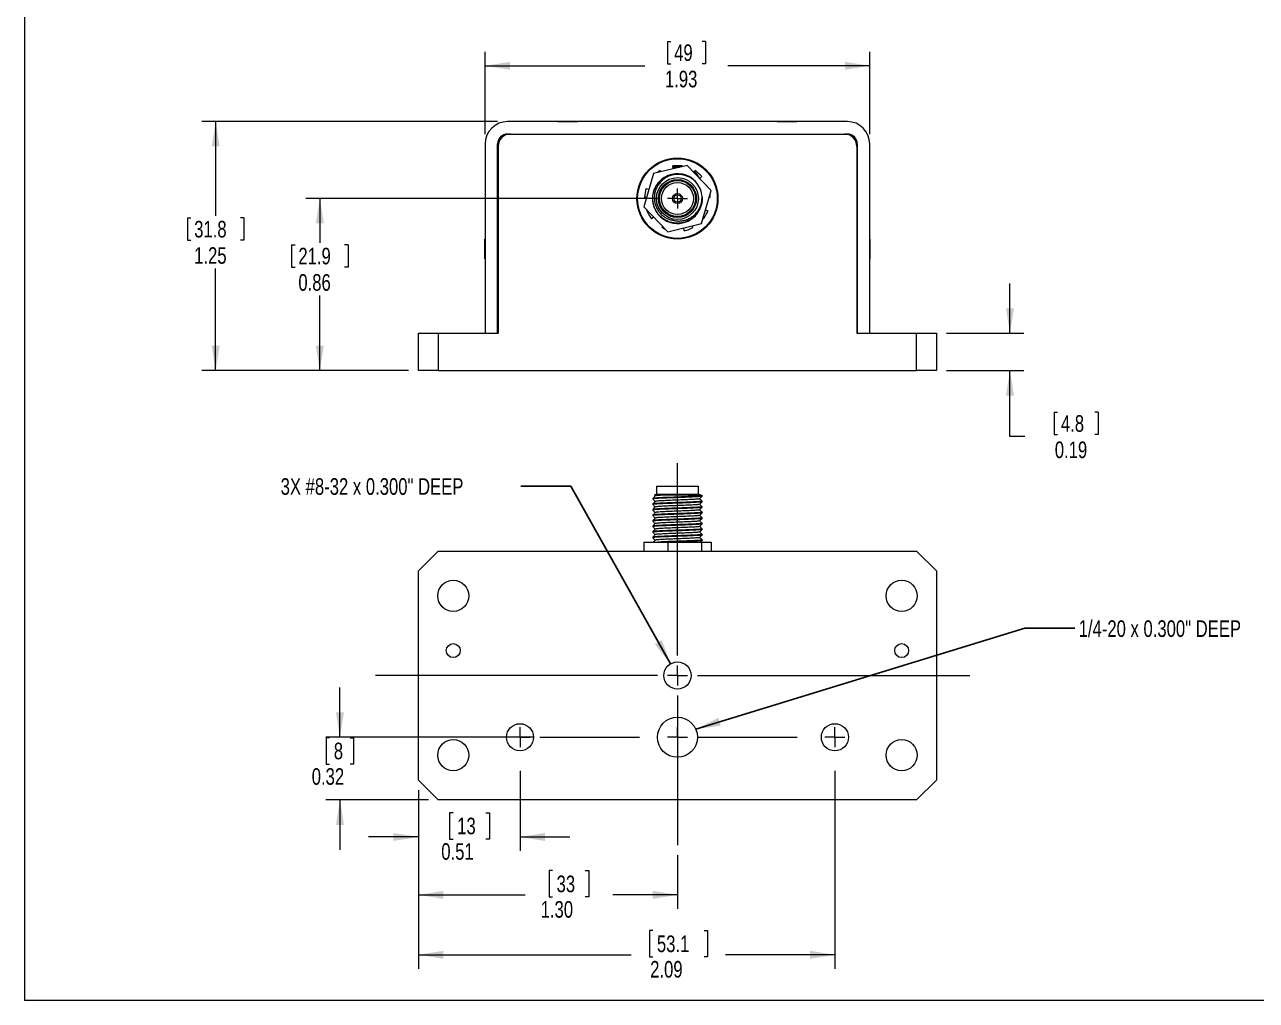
# Model space of a CAD drawing. Header units: inches. Extents: x 0.1 to 10.9, y 0 to 8.5.
# Drawn here: x 0.06 to 6.24, y 0.04 to 4.93 of the extents above; entities that cross this region are included whole.
import ezdxf

# ---------------------------------------------------------------- set-up
doc = ezdxf.new("R2010")
doc.units = ezdxf.units.IN
doc.header["$MEASUREMENT"] = 0
doc.linetypes.add('CENTERX2', pattern=[0.8, 0.5, -0.1, 0.1, -0.1])
doc.styles.add('SLDTEXTSTYLE0', font='TXT', dxfattribs={"width": 0.75})
doc.dimstyles.new('SLDDIMSTYLE0', dxfattribs={"dimtxt": 0.083333, "dimasz": 0.125, "dimexe": 0, "dimexo": 0.0625, "dimgap": 0.020833, "dimtad": 0, "dimtih": 1, "dimtoh": 1, "dimrnd": 1e-09, "dimzin": 12, "dimdsep": 46, "dimtxsty": 'SLDTEXTSTYLE0', "dimsah": 1, "dimcen": 0.09, "dimadec": 0, "dimazin": 3, "dimtfac": 1, "dimtmove": 0, "dimatfit": 0, "dimfxl": 1, "dimfrac": 2, "dimtolj": 1, "dimtzin": 12, "dimarcsym": 0})
doc.dimstyles.new('SLDDIMSTYLE1', dxfattribs={"dimtxt": 0.083333, "dimasz": 0.125, "dimexe": 0, "dimexo": 0.0625, "dimgap": 0.020833, "dimtad": 0, "dimtih": 1, "dimtoh": 1, "dimrnd": 1e-09, "dimzin": 12, "dimdsep": 46, "dimtxsty": 'SLDTEXTSTYLE0', "dimsah": 1, "dimcen": 0.09, "dimadec": 0, "dimazin": 3, "dimtfac": 1, "dimtofl": 0, "dimtmove": 0, "dimatfit": 3, "dimfxl": 1, "dimfrac": 2, "dimtolj": 1, "dimtzin": 12, "dimarcsym": 0})
doc.dimstyles.new('SLDDIMSTYLE2', dxfattribs={"dimtxt": 0, "dimasz": 0.125, "dimexe": 0, "dimexo": 0.0625, "dimgap": 0, "dimtad": 0, "dimtih": 1, "dimtoh": 1, "dimdec": 0, "dimrnd": 1e-09, "dimzin": 0, "dimdsep": 46, "dimtxsty": 'Standard', "dimsah": 1, "dimcen": 0.09, "dimadec": 0, "dimazin": 0, "dimtfac": 0.125, "dimtdec": 0, "dimtofl": 0, "dimtmove": 0, "dimatfit": 3, "dimfxl": 1, "dimfrac": 2, "dimtolj": 1, "dimtzin": 0, "dimarcsym": 0})
doc.dimstyles.new('SLDDIMSTYLE3', dxfattribs={"dimtxt": 0.083333, "dimasz": 0.125, "dimexe": 0, "dimexo": 0.0625, "dimgap": 0.020833, "dimtad": 0, "dimtih": 1, "dimtoh": 1, "dimrnd": 1e-09, "dimzin": 4, "dimdsep": 46, "dimtxsty": 'SLDTEXTSTYLE0', "dimsah": 1, "dimcen": 0.09, "dimadec": 0, "dimazin": 1, "dimtfac": 1, "dimtofl": 0, "dimtmove": 0, "dimatfit": 3, "dimfxl": 1, "dimfrac": 2, "dimtolj": 1, "dimtzin": 12, "dimarcsym": 0})

# ---------------------------------------------------------------- blocks, each defined once
blk = doc.blocks.new('*D5')
at = {"color": 7, "linetype": 'Continuous', "lineweight": 0}
for p, q in [((5.0067, 3.3854), (5.0067, 3.6354)), ((4.6881, 3.3854), (5.0767, 3.3854)), ((4.6881, 3.1974), (5.0767, 3.1974)), ((5.0067, 2.8663), (5.0067, 3.1974)), ((5.2287, 2.9887), (5.2287, 2.8762)), ((5.2287, 2.9887), (5.2455, 2.9887)), ((5.4499, 2.9887), (5.4331, 2.9887)), ((5.4499, 2.9887), (5.4499, 2.8762)), ((5.0817, 2.8663), (5.0067, 2.8663)), ((5.2287, 2.8762), (5.2455, 2.8762)), ((5.4499, 2.8762), (5.4331, 2.8762))]:
    blk.add_line(p, q, dxfattribs=at)
for points in [[(5.0067, 3.3854), (5.0267, 3.5104), (4.9867, 3.5104)], [(5.0067, 3.1974), (4.9867, 3.0724), (5.0267, 3.0724)]]:
    blk.add_solid(points, dxfattribs=at)
at = {"color": 7, "linetype": 'Continuous', "lineweight": 0, "char_height": 0.08333, "attachment_point": 1, "style": 'SLDTEXTSTYLE0'}
for s, insert in [('4.8', (5.2624, 2.9737)), ('0.19', (5.2316, 2.8414))]:
    blk.add_mtext(s, dxfattribs=dict(at, insert=insert))
blk = doc.blocks.new('*D6')
at = {"color": 7, "linetype": 'Continuous', "lineweight": 0}
for p, q in [((2.4356, 4.4479), (0.9507, 4.4479)), ((1.0207, 4.4479), (1.0207, 3.9743)), ((0.8793, 3.9643), (0.8793, 3.8518)), ((0.8793, 3.9643), (0.8962, 3.9643)), ((1.1622, 3.9643), (1.1453, 3.9643)), ((1.1622, 3.9643), (1.1622, 3.8518)), ((0.8793, 3.8518), (0.8962, 3.8518)), ((1.1622, 3.8518), (1.1453, 3.8518)), ((1.0207, 3.1974), (1.0207, 3.7096)), ((1.9881, 3.1974), (0.9507, 3.1974))]:
    blk.add_line(p, q, dxfattribs=at)
for points in [[(1.0207, 4.4479), (1.0007, 4.3229), (1.0407, 4.3229)], [(1.0207, 3.1974), (1.0407, 3.3224), (1.0007, 3.3224)]]:
    blk.add_solid(points, dxfattribs=at)
at = {"color": 7, "linetype": 'Continuous', "lineweight": 0, "char_height": 0.08333, "attachment_point": 1, "style": 'SLDTEXTSTYLE0'}
for s, insert in [('31.8', (0.913, 3.9493)), ('1.25', (0.913, 3.817))]:
    blk.add_mtext(s, dxfattribs=dict(at, insert=insert))
blk = doc.blocks.new('*D7')
at = {"color": 7, "linetype": 'Continuous', "lineweight": 0}
for p, q in [((3.2381, 4.0614), (1.4735, 4.0614)), ((1.5435, 4.0614), (1.5435, 3.8392)), ((1.4021, 3.8292), (1.4021, 3.7167)), ((1.4021, 3.8292), (1.419, 3.8292)), ((1.6849, 3.8292), (1.6681, 3.8292)), ((1.6849, 3.8292), (1.6849, 3.7167)), ((1.4021, 3.7167), (1.419, 3.7167)), ((1.6849, 3.7167), (1.6681, 3.7167)), ((1.5435, 3.1974), (1.5435, 3.5745)), ((1.9881, 3.1974), (1.4735, 3.1974))]:
    blk.add_line(p, q, dxfattribs=at)
for points in [[(1.5435, 4.0614), (1.5235, 3.9364), (1.5635, 3.9364)], [(1.5435, 3.1974), (1.5635, 3.3224), (1.5235, 3.3224)]]:
    blk.add_solid(points, dxfattribs=at)
at = {"color": 7, "linetype": 'Continuous', "lineweight": 0, "char_height": 0.08333, "attachment_point": 1, "style": 'SLDTEXTSTYLE0'}
for s, insert in [('21.9', (1.4358, 3.8142)), ('0.86', (1.4358, 3.6819))]:
    blk.add_mtext(s, dxfattribs=dict(at, insert=insert))
blk = doc.blocks.new('*D8')
at = {"color": 7, "linetype": 'Continuous', "lineweight": 0}
for p, q in [((3.2878, 4.8505), (3.2878, 4.738)), ((3.2878, 4.8505), (3.3046, 4.8505)), ((3.4783, 4.8505), (3.4614, 4.8505)), ((3.4783, 4.8505), (3.4783, 4.738)), ((2.3731, 4.3854), (2.3731, 4.798)), ((4.3031, 4.3854), (4.3031, 4.798)), ((2.3731, 4.728), (3.1746, 4.728)), ((3.2878, 4.738), (3.3046, 4.738)), ((3.4783, 4.738), (3.4614, 4.738)), ((4.3031, 4.728), (3.5914, 4.728))]:
    blk.add_line(p, q, dxfattribs=at)
for points in [[(2.3731, 4.728), (2.4981, 4.708), (2.4981, 4.748)], [(4.3031, 4.728), (4.1781, 4.748), (4.1781, 4.708)]]:
    blk.add_solid(points, dxfattribs=at)
at = {"color": 7, "linetype": 'Continuous', "lineweight": 0, "char_height": 0.08333, "attachment_point": 1, "style": 'SLDTEXTSTYLE0'}
for s, insert in [('49', (3.3215, 4.8355)), ('1.93', (3.2753, 4.7031))]:
    blk.add_mtext(s, dxfattribs=dict(at, insert=insert))
blk = doc.blocks.new('SW_CENTERMARKSYMBOL_0')
at = {"color": 0, "linetype": 'Continuous', "lineweight": 0}
for q in [(-0.05, 0), (0, 0.05), (0, -0.05), (0.05, 0)]:
    blk.add_line((0, 0), q, dxfattribs=at)
blk = doc.blocks.new('*D27')
at = {"color": 7, "linetype": 'Continuous', "lineweight": 0}
for p, q in [((1.6444, 1.3567), (1.6444, 1.6067)), ((2.6161, 1.3567), (1.5744, 1.3567)), ((1.5924, 1.3543), (1.5755, 1.3543)), ((1.5755, 1.3543), (1.5755, 1.2219)), ((1.6963, 1.3543), (1.7132, 1.3543)), ((1.7132, 1.3543), (1.7132, 1.2219)), ((1.5755, 1.2219), (1.5924, 1.2219)), ((1.7132, 1.2219), (1.6963, 1.2219)), ((2.0881, 1.0417), (1.5744, 1.0417)), ((1.6444, 1.0417), (1.6444, 0.7917))]:
    blk.add_line(p, q, dxfattribs=at)
for points in [[(1.6444, 1.3567), (1.6644, 1.4817), (1.6244, 1.4817)], [(1.6444, 1.0417), (1.6244, 0.9167), (1.6644, 0.9167)]]:
    blk.add_solid(points, dxfattribs=at)
at = {"color": 7, "linetype": 'Continuous', "lineweight": 0, "attachment_point": 1, "style": 'SLDTEXTSTYLE0'}
for s, insert, char_height in [('8', (1.6136, 1.3294, 0.6297), 0.0833), ('0.32', (1.5028, 1.2013, 0.6297), 0.08333)]:
    blk.add_mtext(s, dxfattribs=dict(at, insert=insert, char_height=char_height))
blk = doc.blocks.new('*D28')
at = {"color": 7, "linetype": 'Continuous', "lineweight": 0}
for p, q in [((2.5481, 1.1887), (2.5481, 0.786)), ((2.0381, 1.0917), (2.0381, 0.786)), ((2.2118, 0.9778), (2.1949, 0.9778)), ((2.1949, 0.9778), (2.1949, 0.8454)), ((2.3772, 0.9778), (2.3941, 0.9778)), ((2.3941, 0.9778), (2.3941, 0.8454)), ((2.0381, 0.856), (1.7881, 0.856)), ((2.1949, 0.8454), (2.2118, 0.8454)), ((2.3941, 0.8454), (2.3772, 0.8454)), ((2.5481, 0.856), (2.7981, 0.856))]:
    blk.add_line(p, q, dxfattribs=at)
for points in [[(2.0381, 0.856), (1.9131, 0.876), (1.9131, 0.836)], [(2.5481, 0.856), (2.6731, 0.836), (2.6731, 0.876)]]:
    blk.add_solid(points, dxfattribs=at)
at = {"color": 7, "linetype": 'Continuous', "lineweight": 0, "char_height": 0.08333, "attachment_point": 1, "style": 'SLDTEXTSTYLE0'}
for s, insert in [('13', (2.2329, 0.9528, 0.6297)), ('0.51', (2.153, 0.8248, 0.6297))]:
    blk.add_mtext(s, dxfattribs=dict(at, insert=insert))
blk = doc.blocks.new('*D29')
at = {"color": 7, "linetype": 'Continuous', "lineweight": 0}
for p, q in [((2.0381, 1.0917), (2.0381, 0.4953)), ((3.3381, 0.7646), (3.3381, 0.4953)), ((2.7104, 0.6871), (2.6935, 0.6871)), ((2.6935, 0.6871), (2.6935, 0.5547)), ((2.8758, 0.6871), (2.8927, 0.6871)), ((2.8927, 0.6871), (2.8927, 0.5547)), ((2.0381, 0.5653), (2.5733, 0.5653)), ((3.3381, 0.5653), (3.013, 0.5653)), ((2.6935, 0.5547), (2.7104, 0.5547)), ((2.8927, 0.5547), (2.8758, 0.5547))]:
    blk.add_line(p, q, dxfattribs=at)
for points in [[(2.0381, 0.5653), (2.1631, 0.5453), (2.1631, 0.5853)], [(3.3381, 0.5653), (3.2131, 0.5853), (3.2131, 0.5453)]]:
    blk.add_solid(points, dxfattribs=at)
at = {"color": 7, "linetype": 'Continuous', "lineweight": 0, "char_height": 0.08333, "attachment_point": 1, "style": 'SLDTEXTSTYLE0'}
for s, insert in [('33', (2.7316, 0.6621, 0.6297)), ('1.30', (2.6516, 0.5341, 0.6297))]:
    blk.add_mtext(s, dxfattribs=dict(at, insert=insert))
blk = doc.blocks.new('*D30')
at = {"color": 7, "linetype": 'Continuous', "lineweight": 0}
for p, q in [((4.1281, 1.1887), (4.1281, 0.1945)), ((2.0381, 1.0917), (2.0381, 0.1945)), ((3.2139, 0.3863), (3.197, 0.3863)), ((3.197, 0.3863), (3.197, 0.2538)), ((3.4716, 0.3863), (3.4885, 0.3863)), ((3.4885, 0.3863), (3.4885, 0.2538)), ((2.0381, 0.2645), (3.106, 0.2645)), ((3.197, 0.2538), (3.2139, 0.2538)), ((3.4885, 0.2538), (3.4716, 0.2538)), ((4.1281, 0.2645), (3.5795, 0.2645))]:
    blk.add_line(p, q, dxfattribs=at)
for points in [[(2.0381, 0.2645), (2.1631, 0.2445), (2.1631, 0.2845)], [(4.1281, 0.2645), (4.0031, 0.2845), (4.0031, 0.2445)]]:
    blk.add_solid(points, dxfattribs=at)
at = {"color": 7, "linetype": 'Continuous', "lineweight": 0, "char_height": 0.08333, "attachment_point": 1, "style": 'SLDTEXTSTYLE0'}
for s, insert in [('53.1', (3.235, 0.3613, 0.6297)), ('2.09', (3.2012, 0.2333, 0.6297))]:
    blk.add_mtext(s, dxfattribs=dict(at, insert=insert))
blk = doc.blocks.new('SW_CENTERMARKSYMBOL_8')
at = {"color": 0, "linetype": 'Continuous', "lineweight": 0}
for p, q in [((0, 0.1), (0, 1.0653)), ((-0.1, 0), (-1.5149, 0)), ((0, 0), (-0.05, 0)), ((0, 0), (0, 0.05)), ((0, 0), (0, -0.05)), ((0, 0), (0.05, 0)), ((0.1, 0), (1.4671, 0)), ((0, -0.1), (0, -0.8522))]:
    blk.add_line(p, q, dxfattribs=at)
blk = doc.blocks.new('SW_CENTERMARKSYMBOL_9')
at = {"color": 0, "linetype": 'Continuous', "lineweight": 0}
for p, q in [((0, 0), (-0.05, 0)), ((0, 0), (0, 0.05)), ((0, 0), (0, -0.05)), ((0, 0), (0.05, 0)), ((0.79, 0), (0.74, 0)), ((0.79, 0), (0.79, 0.05)), ((0.79, 0), (0.79, -0.05)), ((0.79, 0), (0.84, 0)), ((1.58, 0), (1.53, 0)), ((1.58, 0), (1.58, 0.05)), ((1.58, 0), (1.58, -0.05)), ((1.58, 0), (1.63, 0))]:
    blk.add_line(p, q, dxfattribs=at)
at = {"color": 0, "linetype": 'CENTERX2', "lineweight": 0}
for p, q in [((0.1, 0), (0.69, 0)), ((0.89, 0), (1.48, 0))]:
    blk.add_line(p, q, dxfattribs=at)

msp = doc.modelspace()

# ---------------------------------------------------------------- linework, layer by layer
at = {"color": 7, "linetype": 'Continuous', "lineweight": 0}
for p, q in [((0.0622, 8.4506), (0.0622, 0.0356)), ((4.1906, 4.4479), (2.4856, 4.4479)), ((2.7386, 4.4489), (2.7386, 4.4479)), ((2.7386, 4.4489), (2.8376, 4.4489)), ((2.8376, 4.4479), (2.8376, 4.4489)), ((3.8386, 4.4489), (3.8386, 4.4479)), ((3.8386, 4.4489), (3.9376, 4.4489)), ((3.9376, 4.4479), (3.9376, 4.4489)), ((2.3731, 4.3354), (2.3731, 3.3854)), ((2.4356, 3.3854), (2.4356, 4.3354)), ((2.4856, 4.3854), (4.1906, 4.3854)), ((2.5006, 4.3854), (4.1756, 4.3854)), ((4.2406, 4.3354), (4.2406, 3.3854)), ((4.3031, 3.3854), (4.3031, 4.3354)), ((2.4381, 4.3229), (2.4381, 3.3854)), ((4.2381, 4.3229), (4.2381, 3.3854)), ((3.3867, 4.228), (3.218, 4.1868)), ((3.317, 4.211), (3.3151, 4.2248)), ((3.3154, 4.2224), (3.3607, 4.2224)), ((3.3381, 4.2189), (3.3479, 4.2186)), ((3.3611, 4.2248), (3.3606, 4.2217)), ((3.5067, 4.1026), (3.3867, 4.228)), ((3.218, 4.1868), (3.1694, 4.0202)), ((3.2507, 4.2013), (3.2542, 4.1957)), ((3.4203, 4.193), (3.4255, 4.2013)), ((3.4607, 4.1718), (3.4499, 4.162)), ((3.1811, 4.1124), (3.195, 4.1079)), ((3.4581, 3.9359), (3.5067, 4.1026)), ((3.1694, 4.0202), (3.2894, 3.8947)), ((3.183, 4.0668), (3.1732, 4.0671)), ((3.4606, 4.0428), (3.4608, 4.0435)), ((3.4621, 4.0614), (3.4608, 4.0435)), ((3.503, 4.0671), (3.4963, 4.0669)), ((3.1851, 3.9996), (3.188, 4.0008)), ((3.219, 3.9683), (3.2081, 3.9598)), ((3.4681, 3.9598), (3.4656, 3.9617)), ((3.4782, 4.0048), (3.4911, 3.9996)), ((3.2606, 3.9157), (3.2637, 3.9216)), ((3.2894, 3.8947), (3.4581, 3.9359)), ((3.3723, 3.9), (3.3693, 3.9142)), ((3.4109, 3.9244), (3.4156, 3.9157)), ((2.3731, 3.8579), (2.372, 3.8579)), ((2.372, 3.8084), (2.372, 3.8579)), ((2.4381, 3.8384), (2.4356, 3.8384)), ((4.2406, 3.8384), (4.2381, 3.8384)), ((4.3041, 3.8579), (4.3031, 3.8579)), ((4.3041, 3.8579), (4.3041, 3.7589)), ((2.372, 3.7589), (2.372, 3.8084)), ((2.4356, 3.7784), (2.4381, 3.7784)), ((4.2381, 3.7784), (4.2406, 3.7784)), ((2.372, 3.7589), (2.3731, 3.7589)), ((4.3031, 3.7589), (4.3041, 3.7589)), ((2.0381, 3.1974), (2.0381, 3.3854)), ((2.0381, 3.3854), (2.1381, 3.3854)), ((2.1381, 3.3854), (2.1381, 3.1974)), ((2.1381, 3.3854), (2.4381, 3.3854)), ((2.3731, 3.3854), (2.4356, 3.3854)), ((4.2381, 3.3854), (4.5381, 3.3854)), ((4.2406, 3.3854), (4.3031, 3.3854)), ((4.5381, 3.1974), (4.5381, 3.3854)), ((4.5381, 3.3854), (4.6381, 3.3854)), ((4.6381, 3.3854), (4.6381, 3.1974)), ((2.1381, 3.1974), (2.0381, 3.1974)), ((2.1381, 3.1974), (4.5381, 3.1974)), ((4.6381, 3.1974), (4.5381, 3.1974)), ((3.2331, 2.6167), (3.2331, 2.5767)), ((3.2331, 2.6167), (3.4431, 2.6167)), ((3.4431, 2.5767), (3.4431, 2.6167)), ((3.2141, 2.5556), (3.2141, 2.5528)), ((3.2221, 2.5725), (3.2265, 2.5681)), ((3.2331, 2.5767), (3.2223, 2.5728)), ((3.2331, 2.5767), (3.4431, 2.5767)), ((3.4612, 2.5701), (3.4431, 2.5767)), ((3.4621, 2.5667), (3.4621, 2.5698)), ((3.4621, 2.539), (3.4621, 2.5417)), ((3.2141, 2.5278), (3.2141, 2.5251)), ((3.2141, 2.5001), (3.2141, 2.4973)), ((3.4621, 2.5112), (3.4621, 2.514)), ((3.4621, 2.4834), (3.4621, 2.4862)), ((3.2141, 2.4723), (3.2141, 2.4695)), ((3.2141, 2.4445), (3.2141, 2.4417)), ((3.2141, 2.4167), (3.2141, 2.414)), ((3.4621, 2.4556), (3.4621, 2.4584)), ((3.4621, 2.4278), (3.4621, 2.4306)), ((3.2141, 2.389), (3.2141, 2.3862)), ((3.2141, 2.3612), (3.2141, 2.3584)), ((3.4621, 2.4001), (3.4621, 2.4028)), ((3.4621, 2.3723), (3.4621, 2.3751)), ((2.1381, 2.2917), (2.0381, 2.1917)), ((2.1381, 2.2917), (4.5381, 2.2917)), ((3.1694, 2.3364), (3.1694, 2.2917)), ((3.1694, 2.3364), (3.2894, 2.3364)), ((3.2894, 2.3364), (3.2894, 2.2917)), ((3.2894, 2.3364), (3.4581, 2.3364)), ((3.4581, 2.3364), (3.4581, 2.2917)), ((3.4581, 2.3364), (3.5067, 2.3364)), ((3.4621, 2.3445), (3.4621, 2.3473)), ((3.5067, 2.3364), (3.5067, 2.2917)), ((4.6381, 2.1917), (4.5381, 2.2917)), ((2.0381, 1.1417), (2.0381, 2.1917)), ((4.6381, 2.1917), (4.6381, 1.1417)), ((2.0381, 1.1417), (2.1381, 1.0417)), ((4.5381, 1.0417), (4.6381, 1.1417)), ((4.5381, 1.0417), (2.1381, 1.0417)), ((10.9445, 0.0356), (0.0622, 0.0356))]:
    msp.add_line(p, q, dxfattribs=at)
at = {"color": 7, "linetype": 'Continuous', "lineweight": 0, "flags": 128}
for points in [[(3.3161, 4.2173), (3.3245, 4.2183), (3.3381, 4.2189)], [(3.4215, 4.195), (3.4273, 4.1911), (3.4356, 4.1851)], [(3.4618, 2.5698), (3.4621, 2.5695), (3.4605, 2.5688), (3.4558, 2.5681), (3.4484, 2.5674), (3.4386, 2.5668), (3.4261, 2.5661), (3.4112, 2.5654), (3.3942, 2.5646), (3.3759, 2.5639), (3.3569, 2.5632), (3.3381, 2.5626), (3.3192, 2.5619), (3.3002, 2.5612), (3.2819, 2.5605), (3.2649, 2.5598), (3.25, 2.559), (3.2375, 2.5584), (3.2277, 2.5577), (3.2203, 2.5571), (3.2157, 2.5564), (3.2141, 2.5556), (3.2141, 2.5556)]]:
    msp.add_lwpolyline(points, dxfattribs=at)
at = {"color": 7, "linetype": 'Continuous', "lineweight": 0}
for centre, radius in [((3.3381, 4.0614), 0.2031), ((3.3381, 4.0614), 0.2), ((3.3381, 4.0614), 0.105), ((3.3381, 4.0614), 0.0955), ((3.3381, 4.0614), 0.0905), ((3.3381, 4.0614), 0.08), ((3.3381, 4.0614), 0.025), ((3.3381, 4.0614), 0.0185), ((2.2131, 2.0667), 0.0781), ((4.4631, 2.0667), 0.0781), ((2.2131, 1.7917), 0.035), ((4.4631, 1.7917), 0.035), ((3.3381, 1.6667), 0.068), ((2.5481, 1.3567), 0.068), ((3.3381, 1.3567), 0.1005), ((4.1281, 1.3567), 0.068), ((2.2131, 1.2667), 0.0781), ((4.4631, 1.2667), 0.0781)]:
    msp.add_circle(centre, radius, dxfattribs=at)
for centre, radius, start, end in [((2.4856, 4.3354), 0.1125, 90, 180), ((4.1906, 4.3354), 0.1125, 0, 90), ((2.4856, 4.3354), 0.05, 90, 180), ((2.5006, 4.3229), 0.0625, 90, 180), ((4.1756, 4.3229), 0.0625, 0, 90), ((4.1906, 4.3354), 0.05, 0, 90), ((3.3381, 4.0614), 0.165, 81.98722, 98.01278), ((3.3381, 4.0614), 0.125, 42.73961, 253.72564), ((3.3381, 4.0614), 0.165, 121.98722, 128.04288), ((3.3381, 4.0614), 0.165, 41.98722, 58.01278), ((3.3381, 4.0614), 0.124, 3.79956, 40.50444), ((3.3381, 4.0614), 0.165, 161.98722, 178.01278), ((3.3381, 4.0614), 0.165, 1.98722, 8.04288), ((3.3381, 4.0614), 0.125, 253.72564, 4.20785), ((3.3381, 4.0614), 0.165, 201.98722, 218.01278), ((3.3381, 4.0614), 0.165, 321.98722, 338.01278), ((3.3381, 4.0614), 0.165, 241.98722, 248.04288), ((3.3381, 4.0614), 0.165, 281.98722, 298.01278)]:
    msp.add_arc(centre, radius, start, end, dxfattribs=at)
for start_param, end_param in [(0.732759, 0.780088), (5.242761, 5.550426)]:
    msp.add_ellipse((3.3381, 4.0864), major_axis=(0, 0.1515), ratio=0.848048, start_param=start_param, end_param=end_param, dxfattribs=at)
for points, knots in [([(3.4618, 4.0696), (3.4619, 4.0668), (3.4623, 4.0575), (3.461, 4.0416), (3.4563, 4.0225), (3.4489, 4.0047), (3.4389, 3.9884), (3.4264, 3.9736), (3.4114, 3.9608), (3.3945, 3.9504), (3.3762, 3.9428), (3.3572, 3.9384), (3.3381, 3.9369), (3.3189, 3.9384), (3.3, 3.9428), (3.2816, 3.9504), (3.2647, 3.9608), (3.2497, 3.9736), (3.2372, 3.9884), (3.2272, 4.0047), (3.2198, 4.0225), (3.2151, 4.0416), (3.2135, 4.0614), (3.2151, 4.0812), (3.2198, 4.1002), (3.2272, 4.118), (3.2372, 4.1343), (3.2497, 4.1491), (3.2647, 4.162), (3.2816, 4.1724), (3.3, 4.1799), (3.3189, 4.1844), (3.3381, 4.1859), (3.3572, 4.1844), (3.3761, 4.1799), (3.3945, 4.1724), (3.4113, 4.1619), (3.4232, 4.1523), (3.4286, 4.1458), (3.4298, 4.1443)], [0, 0, 0, 0, 0.011821, 0.040392, 0.0686, 0.096108, 0.123106, 0.150883, 0.179251, 0.207863, 0.236352, 0.264362, 0.291571, 0.318779, 0.346789, 0.375279, 0.403891, 0.432259, 0.460035, 0.487034, 0.514542, 0.54275, 0.571321, 0.599892, 0.6281, 0.655608, 0.682606, 0.710383, 0.738751, 0.767363, 0.795852, 0.823862, 0.851071, 0.878279, 0.906289, 0.934779, 0.963391, 0.991759, 1, 1, 1, 1]), ([(3.4323, 4.1419), (3.4278, 4.1465), (3.4187, 4.1557), (3.4025, 4.1667), (3.3849, 4.175), (3.3658, 4.1806), (3.3456, 4.1831), (3.3249, 4.1821), (3.3047, 4.1775), (3.2858, 4.1697), (3.2686, 4.1588), (3.2535, 4.1453), (3.241, 4.1295), (3.2312, 4.1118), (3.2248, 4.0927), (3.2216, 4.073), (3.222, 4.0532), (3.2255, 4.0339), (3.2323, 4.0155), (3.2421, 3.9984), (3.2546, 3.9834), (3.2694, 3.9708), (3.286, 3.9611), (3.3028, 3.9545), (3.3143, 3.9524), (3.3195, 3.9514)], [0, 0, 0, 0, 0.0429458, 0.0858916, 0.1288375, 0.1717834, 0.2176183, 0.2634451, 0.3089082, 0.3543713, 0.3989318, 0.4434925, 0.4880575, 0.5326158, 0.5769128, 0.6212097, 0.6645044, 0.7077992, 0.7510948, 0.7943854, 0.8375148, 0.8806441, 0.9226732, 0.9647022, 1, 1, 1, 1]), ([(3.3195, 3.9514), (3.3255, 3.9503), (3.3376, 3.9482), (3.3561, 3.9487), (3.3742, 3.9519), (3.392, 3.9581), (3.4088, 3.9674), (3.4243, 3.9795), (3.4374, 3.9942), (3.448, 4.0108), (3.4558, 4.0291), (3.4609, 4.0488), (3.4615, 4.0625), (3.4618, 4.0696)], [0, 0, 0, 0, 0.086395, 0.172828, 0.259108, 0.345387, 0.437415, 0.529444, 0.621435, 0.713458, 0.806946, 0.900433, 1, 1, 1, 1]), ([(3.4621, 2.5667), (3.4618, 2.5665), (3.4611, 2.566), (3.4563, 2.5653), (3.4489, 2.5646), (3.4389, 2.564), (3.4264, 2.5633), (3.4114, 2.5626), (3.3945, 2.5619), (3.3762, 2.5611), (3.3572, 2.5604), (3.3381, 2.5598), (3.3189, 2.5592), (3.3, 2.5585), (3.2816, 2.5577), (3.2647, 2.557), (3.2497, 2.5563), (3.2372, 2.5556), (3.2272, 2.555), (3.2197, 2.5543), (3.2153, 2.5536), (3.2135, 2.553), (3.2143, 2.5527), (3.2144, 2.5527)], [0, 0, 0, 0, 0.050465, 0.100288, 0.148876, 0.196563, 0.245625, 0.295731, 0.346268, 0.396589, 0.446063, 0.494122, 0.54218, 0.591654, 0.641975, 0.692513, 0.742619, 0.79168, 0.839367, 0.887955, 0.937779, 0.988244, 1, 1, 1, 1]), ([(3.4621, 2.539), (3.4618, 2.5387), (3.4611, 2.5382), (3.4563, 2.5375), (3.4489, 2.5368), (3.4389, 2.5362), (3.4264, 2.5355), (3.4114, 2.5348), (3.3945, 2.5341), (3.3762, 2.5333), (3.3572, 2.5326), (3.3381, 2.532), (3.3189, 2.5314), (3.3, 2.5307), (3.2816, 2.5299), (3.2647, 2.5292), (3.2497, 2.5285), (3.2372, 2.5278), (3.2272, 2.5272), (3.2197, 2.5265), (3.2153, 2.5258), (3.2135, 2.5253), (3.2143, 2.525), (3.2144, 2.5249)], [0, 0, 0, 0, 0.050474, 0.100306, 0.148902, 0.196598, 0.245668, 0.295783, 0.346329, 0.396659, 0.446141, 0.494208, 0.542275, 0.591758, 0.642088, 0.692634, 0.742749, 0.791819, 0.839514, 0.888111, 0.937943, 0.988416, 1, 1, 1, 1]), ([(3.2266, 2.5683), (3.2246, 2.5662), (3.2204, 2.562), (3.2162, 2.5579), (3.2141, 2.5558)], [0, 0, 0, 0, 0.499992, 1, 1, 1, 1]), ([(3.2141, 2.5527), (3.2162, 2.5506), (3.2203, 2.5465), (3.2244, 2.5424), (3.2265, 2.5403)], [0, 0, 0, 0, 0.507785, 1, 1, 1, 1]), ([(3.4617, 2.5419), (3.4618, 2.5418), (3.4626, 2.5415), (3.4608, 2.541), (3.4564, 2.5403), (3.4489, 2.5396), (3.4389, 2.539), (3.4264, 2.5383), (3.4114, 2.5376), (3.3945, 2.5369), (3.3762, 2.5361), (3.3572, 2.5354), (3.3381, 2.5348), (3.3189, 2.5342), (3.3, 2.5335), (3.2816, 2.5327), (3.2647, 2.532), (3.2497, 2.5313), (3.2372, 2.5306), (3.2272, 2.53), (3.2198, 2.5293), (3.215, 2.5286), (3.2144, 2.5281), (3.2141, 2.5278)], [0, 0, 0, 0, 0.011163, 0.061659, 0.111512, 0.160129, 0.207845, 0.256935, 0.307072, 0.357639, 0.407991, 0.457494, 0.505582, 0.553669, 0.603173, 0.653524, 0.704091, 0.754228, 0.803319, 0.851034, 0.899652, 0.949505, 1, 1, 1, 1]), ([(3.2267, 2.5405), (3.2246, 2.5385), (3.2204, 2.5343), (3.2162, 2.5301), (3.2142, 2.528)], [0, 0, 0, 0, 0.49999, 1, 1, 1, 1]), ([(3.2224, 2.5727), (3.2223, 2.5727), (3.2223, 2.5728), (3.2256, 2.573), (3.2322, 2.5732), (3.242, 2.5734), (3.2545, 2.5736), (3.2692, 2.5738), (3.2859, 2.574), (3.3027, 2.5742), (3.3143, 2.5743), (3.3195, 2.5744)], [0, 0, 0, 0, 0.048975, 0.173229, 0.293969, 0.418218, 0.538416, 0.662288, 0.779509, 0.90013, 1, 1, 1, 1]), ([(3.3195, 2.5744), (3.3139, 2.5741), (3.3026, 2.5737), (3.2866, 2.573), (3.2717, 2.5722), (3.2575, 2.5715), (3.2447, 2.5707), (3.2346, 2.5699), (3.2282, 2.5691), (3.2274, 2.5686), (3.227, 2.5683)], [0, 0, 0, 0, 0.112841, 0.227474, 0.342523, 0.456579, 0.598867, 0.738031, 0.881873, 1, 1, 1, 1]), ([(3.4492, 2.554), (3.449, 2.5539), (3.4484, 2.5534), (3.4444, 2.5528), (3.4378, 2.5521), (3.4287, 2.5515), (3.4175, 2.5508), (3.404, 2.5501), (3.3888, 2.5494), (3.3723, 2.5486), (3.3553, 2.5479), (3.3381, 2.5473), (3.3209, 2.5467), (3.3038, 2.546), (3.2873, 2.5452), (3.2721, 2.5445), (3.2575, 2.5437), (3.2447, 2.5429), (3.2346, 2.5421), (3.2282, 2.5413), (3.2274, 2.5408), (3.227, 2.5405)], [0, 0, 0, 0, 0.038762, 0.090588, 0.141129, 0.190731, 0.241763, 0.293884, 0.346453, 0.398797, 0.450259, 0.500248, 0.550237, 0.601699, 0.654043, 0.706612, 0.758732, 0.822249, 0.884371, 0.948582, 1, 1, 1, 1]), ([(3.3195, 2.5744), (3.3255, 2.5742), (3.3375, 2.574), (3.3559, 2.5736), (3.3741, 2.5732), (3.3918, 2.5728), (3.4088, 2.5723), (3.4241, 2.5719), (3.4374, 2.5715), (3.4479, 2.5711), (3.4557, 2.5707), (3.4604, 2.5703), (3.4609, 2.5701), (3.4611, 2.57)], [0, 0, 0, 0, 0.088671, 0.179801, 0.268435, 0.359322, 0.453695, 0.550805, 0.645182, 0.742253, 0.838243, 0.936771, 1, 1, 1, 1]), ([(3.4495, 2.554), (3.4515, 2.5561), (3.4557, 2.5603), (3.4599, 2.5645), (3.462, 2.5666)], [0, 0, 0, 0, 0.49999, 1, 1, 1, 1]), ([(3.4495, 2.5263), (3.4515, 2.5284), (3.4557, 2.5325), (3.4599, 2.5367), (3.462, 2.5388)], [0, 0, 0, 0, 0.499991, 1, 1, 1, 1]), ([(3.462, 2.5419), (3.4599, 2.544), (3.4558, 2.5481), (3.4517, 2.5522), (3.4497, 2.5542)], [0, 0, 0, 0, 0.506249, 1, 1, 1, 1]), ([(3.4617, 2.511), (3.4614, 2.5108), (3.4608, 2.5104), (3.4563, 2.5097), (3.4489, 2.5091), (3.4389, 2.5085), (3.4264, 2.5078), (3.4114, 2.507), (3.3945, 2.5063), (3.3762, 2.5056), (3.3572, 2.5049), (3.3381, 2.5042), (3.3189, 2.5036), (3.3, 2.5029), (3.2816, 2.5022), (3.2647, 2.5014), (3.2497, 2.5007), (3.2372, 2.5), (3.2272, 2.4994), (3.2197, 2.4987), (3.2153, 2.498), (3.2135, 2.4975), (3.2143, 2.4972), (3.2144, 2.4971)], [0, 0, 0, 0, 0.039156, 0.089564, 0.138722, 0.186968, 0.236605, 0.287299, 0.338429, 0.38934, 0.439395, 0.488017, 0.536639, 0.586693, 0.637604, 0.688734, 0.739429, 0.789065, 0.837312, 0.88647, 0.936877, 0.987934, 1, 1, 1, 1]), ([(3.4617, 2.4832), (3.4614, 2.483), (3.4608, 2.4826), (3.4563, 2.482), (3.4489, 2.4813), (3.4389, 2.4807), (3.4264, 2.48), (3.4114, 2.4793), (3.3945, 2.4785), (3.3762, 2.4778), (3.3572, 2.4771), (3.3381, 2.4765), (3.3189, 2.4758), (3.3, 2.4751), (3.2816, 2.4744), (3.2647, 2.4736), (3.2497, 2.4729), (3.2372, 2.4722), (3.2272, 2.4716), (3.2197, 2.471), (3.2153, 2.4703), (3.2135, 2.4697), (3.2143, 2.4694), (3.2144, 2.4693)], [0, 0, 0, 0, 0.039305, 0.089713, 0.138872, 0.187119, 0.236756, 0.287451, 0.338582, 0.389494, 0.439549, 0.488172, 0.536794, 0.586849, 0.637761, 0.688892, 0.739587, 0.789224, 0.837471, 0.88663, 0.937039, 0.988096, 1, 1, 1, 1]), ([(3.2141, 2.5249), (3.2162, 2.5228), (3.2203, 2.5187), (3.2244, 2.5146), (3.2265, 2.5126)], [0, 0, 0, 0, 0.507566, 1, 1, 1, 1]), ([(3.4617, 2.5141), (3.4618, 2.5141), (3.4626, 2.5138), (3.4608, 2.5132), (3.4564, 2.5125), (3.4489, 2.5118), (3.4389, 2.5112), (3.4264, 2.5105), (3.4114, 2.5098), (3.3945, 2.5091), (3.3762, 2.5083), (3.3572, 2.5076), (3.3381, 2.507), (3.3189, 2.5064), (3.3, 2.5057), (3.2816, 2.5049), (3.2647, 2.5042), (3.2497, 2.5035), (3.2372, 2.5028), (3.2272, 2.5022), (3.2198, 2.5015), (3.215, 2.5008), (3.2144, 2.5003), (3.2141, 2.5001)], [0, 0, 0, 0, 0.012712, 0.063128, 0.112903, 0.161444, 0.209085, 0.258099, 0.308157, 0.358645, 0.408918, 0.458344, 0.506356, 0.554368, 0.603794, 0.654066, 0.704555, 0.754613, 0.803627, 0.851267, 0.899809, 0.949584, 1, 1, 1, 1]), ([(3.2266, 2.5127), (3.2245, 2.5106), (3.2204, 2.5065), (3.2162, 2.5023), (3.2141, 2.5002)], [0, 0, 0, 0, 0.4999899, 1, 1, 1, 1]), ([(3.2141, 2.4971), (3.2162, 2.495), (3.2203, 2.4909), (3.2244, 2.4868), (3.2265, 2.4848)], [0, 0, 0, 0, 0.507847, 1, 1, 1, 1]), ([(3.4617, 2.4864), (3.4618, 2.4863), (3.4626, 2.486), (3.4608, 2.4854), (3.4564, 2.4847), (3.4489, 2.4841), (3.4389, 2.4835), (3.4264, 2.4828), (3.4114, 2.482), (3.3945, 2.4813), (3.3762, 2.4806), (3.3572, 2.4799), (3.3381, 2.4792), (3.3189, 2.4786), (3.3, 2.4779), (3.2816, 2.4772), (3.2647, 2.4764), (3.2497, 2.4757), (3.2372, 2.475), (3.2272, 2.4744), (3.2198, 2.4737), (3.215, 2.473), (3.2144, 2.4725), (3.2141, 2.4723)], [0, 0, 0, 0, 0.0121785, 0.0626218, 0.1124239, 0.1609913, 0.2086579, 0.2576981, 0.3077832, 0.3582989, 0.4085984, 0.4580513, 0.5060892, 0.5541272, 0.6035801, 0.6538796, 0.7043952, 0.7544804, 0.8035206, 0.8511872, 0.8997546, 0.9495567, 1, 1, 1, 1]), ([(3.2267, 2.485), (3.2246, 2.4829), (3.2204, 2.4788), (3.2163, 2.4746), (3.2142, 2.4725)], [0, 0, 0, 0, 0.499993, 1, 1, 1, 1]), ([(3.4492, 2.5263), (3.449, 2.5261), (3.4484, 2.5257), (3.4444, 2.525), (3.4378, 2.5243), (3.4287, 2.5237), (3.4175, 2.523), (3.404, 2.5223), (3.3888, 2.5216), (3.3723, 2.5208), (3.3553, 2.5201), (3.3381, 2.5195), (3.3209, 2.5189), (3.3038, 2.5182), (3.2873, 2.5174), (3.2721, 2.5167), (3.2575, 2.5159), (3.2447, 2.5151), (3.2346, 2.5144), (3.2281, 2.5135), (3.2273, 2.513), (3.2269, 2.5127)], [0, 0, 0, 0, 0.038727, 0.090347, 0.140686, 0.190091, 0.24092, 0.292833, 0.345193, 0.397328, 0.448586, 0.498376, 0.548166, 0.599423, 0.651559, 0.703919, 0.755832, 0.819096, 0.880971, 0.944926, 1, 1, 1, 1]), ([(3.4492, 2.4985), (3.449, 2.4983), (3.4484, 2.4979), (3.4444, 2.4972), (3.4378, 2.4966), (3.4287, 2.496), (3.4175, 2.4953), (3.404, 2.4945), (3.3888, 2.4938), (3.3723, 2.4931), (3.3553, 2.4924), (3.3381, 2.4917), (3.3209, 2.4911), (3.3038, 2.4904), (3.2873, 2.4897), (3.2721, 2.4889), (3.2575, 2.4881), (3.2447, 2.4874), (3.2346, 2.4866), (3.2283, 2.4858), (3.2274, 2.4852), (3.2271, 2.485)], [0, 0, 0, 0, 0.03903, 0.090918, 0.141519, 0.19118, 0.242274, 0.294457, 0.347089, 0.399495, 0.451019, 0.501068, 0.551117, 0.602641, 0.655047, 0.707679, 0.759862, 0.823455, 0.885652, 0.949939, 1, 1, 1, 1]), ([(3.4495, 2.4985), (3.4515, 2.5006), (3.4557, 2.5047), (3.4599, 2.5089), (3.462, 2.511)], [0, 0, 0, 0, 0.499988, 1, 1, 1, 1]), ([(3.4495, 2.4707), (3.4515, 2.4728), (3.4557, 2.477), (3.4599, 2.4811), (3.462, 2.4832)], [0, 0, 0, 0, 0.499989, 1, 1, 1, 1]), ([(3.462, 2.5141), (3.4599, 2.5162), (3.4558, 2.5203), (3.4517, 2.5244), (3.4497, 2.5265)], [0, 0, 0, 0, 0.508293, 1, 1, 1, 1]), ([(3.462, 2.4864), (3.4599, 2.4884), (3.4558, 2.4926), (3.4517, 2.4967), (3.4497, 2.4987)], [0, 0, 0, 0, 0.508068, 1, 1, 1, 1]), ([(3.4617, 2.4555), (3.4614, 2.4553), (3.4608, 2.4548), (3.4563, 2.4542), (3.4489, 2.4535), (3.4389, 2.4529), (3.4264, 2.4522), (3.4114, 2.4515), (3.3945, 2.4507), (3.3762, 2.45), (3.3572, 2.4493), (3.3381, 2.4487), (3.3189, 2.448), (3.3, 2.4473), (3.2816, 2.4466), (3.2647, 2.4459), (3.2497, 2.4451), (3.2372, 2.4445), (3.2272, 2.4439), (3.2197, 2.4432), (3.2153, 2.4425), (3.2135, 2.4419), (3.2143, 2.4416), (3.2144, 2.4416)], [0, 0, 0, 0, 0.038966, 0.089393, 0.138569, 0.186834, 0.236489, 0.287203, 0.338352, 0.389283, 0.439356, 0.487997, 0.536637, 0.586711, 0.637641, 0.688791, 0.739504, 0.78916, 0.837424, 0.886601, 0.937028, 0.988104, 1, 1, 1, 1]), ([(3.4617, 2.4277), (3.4614, 2.4275), (3.4608, 2.4271), (3.4563, 2.4264), (3.4489, 2.4257), (3.4389, 2.4251), (3.4264, 2.4244), (3.4114, 2.4237), (3.3945, 2.423), (3.3762, 2.4222), (3.3572, 2.4215), (3.3381, 2.4209), (3.3189, 2.4203), (3.3, 2.4196), (3.2816, 2.4188), (3.2647, 2.4181), (3.2497, 2.4174), (3.2372, 2.4167), (3.2272, 2.4161), (3.2197, 2.4154), (3.2153, 2.4147), (3.2135, 2.4141), (3.2143, 2.4138), (3.2144, 2.4138)], [0, 0, 0, 0, 0.03916, 0.089586, 0.138762, 0.187026, 0.236681, 0.287393, 0.338542, 0.389472, 0.439544, 0.488184, 0.536824, 0.586896, 0.637826, 0.688975, 0.739687, 0.789342, 0.837606, 0.886782, 0.937208, 0.988283, 1, 1, 1, 1]), ([(3.2141, 2.4693), (3.2162, 2.4673), (3.2203, 2.4631), (3.2244, 2.459), (3.2265, 2.457)], [0, 0, 0, 0, 0.507796, 1, 1, 1, 1]), ([(3.4618, 2.4585), (3.4619, 2.4585), (3.4626, 2.4582), (3.4608, 2.4577), (3.4564, 2.457), (3.4489, 2.4563), (3.4389, 2.4557), (3.4264, 2.455), (3.4114, 2.4543), (3.3945, 2.4535), (3.3762, 2.4528), (3.3572, 2.4521), (3.3381, 2.4515), (3.3189, 2.4508), (3.3, 2.4501), (3.2816, 2.4494), (3.2647, 2.4486), (3.2497, 2.4479), (3.2372, 2.4472), (3.2272, 2.4466), (3.2198, 2.446), (3.215, 2.4453), (3.2144, 2.4448), (3.2141, 2.4445)], [0, 0, 0, 0, 0.008726, 0.059346, 0.109322, 0.158059, 0.205892, 0.255104, 0.305364, 0.356056, 0.406532, 0.456157, 0.504363, 0.552569, 0.602195, 0.65267, 0.703362, 0.753622, 0.802834, 0.850667, 0.899404, 0.94938, 1, 1, 1, 1]), ([(3.2267, 2.4572), (3.2246, 2.4551), (3.2204, 2.4509), (3.2162, 2.4468), (3.2141, 2.4447)], [0, 0, 0, 0, 0.49999, 1, 1, 1, 1]), ([(3.2141, 2.4416), (3.2162, 2.4395), (3.2203, 2.4354), (3.2244, 2.4313), (3.2265, 2.4292)], [0, 0, 0, 0, 0.5077118, 1, 1, 1, 1]), ([(3.4616, 2.4308), (3.4618, 2.4308), (3.4626, 2.4304), (3.4609, 2.4299), (3.4564, 2.4292), (3.4489, 2.4285), (3.4389, 2.4279), (3.4264, 2.4272), (3.4114, 2.4265), (3.3945, 2.4257), (3.3762, 2.425), (3.3572, 2.4243), (3.3381, 2.4237), (3.3189, 2.423), (3.3, 2.4223), (3.2816, 2.4216), (3.2647, 2.4209), (3.2497, 2.4201), (3.2372, 2.4195), (3.2272, 2.4189), (3.2198, 2.4182), (3.215, 2.4175), (3.2144, 2.417), (3.2141, 2.4167)], [0, 0, 0, 0, 0.014338, 0.064671, 0.114364, 0.162825, 0.210387, 0.259321, 0.309296, 0.359701, 0.409891, 0.459236, 0.507169, 0.555102, 0.604447, 0.654636, 0.705041, 0.755017, 0.80395, 0.851512, 0.899974, 0.949667, 1, 1, 1, 1]), ([(3.2266, 2.4294), (3.2245, 2.4273), (3.2204, 2.4231), (3.2162, 2.419), (3.2141, 2.4169)], [0, 0, 0, 0, 0.4999914, 1, 1, 1, 1]), ([(3.2141, 2.4138), (3.2162, 2.4117), (3.2203, 2.4076), (3.2244, 2.4035), (3.2265, 2.4015)], [0, 0, 0, 0, 0.507682, 1, 1, 1, 1]), ([(3.4492, 2.4429), (3.449, 2.4427), (3.4484, 2.4423), (3.4444, 2.4417), (3.4378, 2.441), (3.4287, 2.4404), (3.4175, 2.4397), (3.404, 2.439), (3.3888, 2.4382), (3.3723, 2.4375), (3.3553, 2.4368), (3.3381, 2.4362), (3.3209, 2.4355), (3.3038, 2.4348), (3.2873, 2.4341), (3.2721, 2.4334), (3.2575, 2.4326), (3.2447, 2.4318), (3.2346, 2.431), (3.2281, 2.4302), (3.2273, 2.4296), (3.2269, 2.4294)], [0, 0, 0, 0, 0.038645, 0.090302, 0.140678, 0.190119, 0.240985, 0.292936, 0.345334, 0.397507, 0.448802, 0.498628, 0.548454, 0.599749, 0.651922, 0.70432, 0.756271, 0.819581, 0.881501, 0.945503, 1, 1, 1, 1]), ([(3.4492, 2.4707), (3.449, 2.4705), (3.4484, 2.4701), (3.4444, 2.4695), (3.4378, 2.4688), (3.4287, 2.4682), (3.4175, 2.4675), (3.404, 2.4668), (3.3888, 2.466), (3.3723, 2.4653), (3.3553, 2.4646), (3.3381, 2.464), (3.3209, 2.4633), (3.3038, 2.4626), (3.2873, 2.4619), (3.2721, 2.4611), (3.2575, 2.4604), (3.2447, 2.4596), (3.2346, 2.4588), (3.2282, 2.458), (3.2274, 2.4574), (3.227, 2.4572)], [0, 0, 0, 0, 0.0391, 0.090877, 0.141369, 0.190924, 0.241907, 0.293978, 0.346497, 0.39879, 0.450203, 0.500145, 0.550086, 0.601499, 0.653793, 0.706311, 0.758382, 0.821838, 0.883901, 0.94805, 1, 1, 1, 1]), ([(3.4492, 2.4152), (3.449, 2.415), (3.4484, 2.4145), (3.4444, 2.4139), (3.4378, 2.4132), (3.4287, 2.4126), (3.4175, 2.4119), (3.404, 2.4112), (3.3888, 2.4105), (3.3723, 2.4097), (3.3553, 2.409), (3.3381, 2.4084), (3.3209, 2.4078), (3.3038, 2.4071), (3.2873, 2.4063), (3.2721, 2.4056), (3.2575, 2.4048), (3.2447, 2.404), (3.2346, 2.4033), (3.2282, 2.4024), (3.2274, 2.4019), (3.227, 2.4016)], [0, 0, 0, 0, 0.038941, 0.090726, 0.141225, 0.190787, 0.241779, 0.293857, 0.346384, 0.398686, 0.450107, 0.500055, 0.550004, 0.601425, 0.653726, 0.706253, 0.758332, 0.821797, 0.88387, 0.948029, 1, 1, 1, 1]), ([(3.4495, 2.4429), (3.4515, 2.445), (3.4557, 2.4492), (3.4599, 2.4534), (3.462, 2.4555)], [0, 0, 0, 0, 0.49999, 1, 1, 1, 1]), ([(3.4495, 2.4152), (3.4515, 2.4172), (3.4557, 2.4214), (3.4599, 2.4256), (3.462, 2.4277)], [0, 0, 0, 0, 0.499988, 1, 1, 1, 1]), ([(3.462, 2.4585), (3.4599, 2.4606), (3.4558, 2.4647), (3.4517, 2.4689), (3.4497, 2.4709)], [0, 0, 0, 0, 0.506021, 1, 1, 1, 1]), ([(3.4619, 2.4308), (3.4598, 2.4329), (3.4558, 2.437), (3.4517, 2.4411), (3.4497, 2.4431)], [0, 0, 0, 0, 0.509419, 1, 1, 1, 1]), ([(3.462, 2.403), (3.4599, 2.4051), (3.4558, 2.4092), (3.4517, 2.4133), (3.4497, 2.4153)], [0, 0, 0, 0, 0.50749, 1, 1, 1, 1]), ([(3.4617, 2.3999), (3.4614, 2.3997), (3.4608, 2.3993), (3.4563, 2.3986), (3.4489, 2.398), (3.4389, 2.3973), (3.4264, 2.3967), (3.4114, 2.3959), (3.3945, 2.3952), (3.3762, 2.3945), (3.3572, 2.3938), (3.3381, 2.3931), (3.3189, 2.3925), (3.3, 2.3918), (3.2816, 2.3911), (3.2647, 2.3903), (3.2497, 2.3896), (3.2372, 2.3889), (3.2272, 2.3883), (3.2197, 2.3876), (3.2153, 2.3869), (3.2135, 2.3864), (3.2143, 2.3861), (3.2144, 2.386)], [0, 0, 0, 0, 0.0391624, 0.0895721, 0.1387321, 0.1869803, 0.2366189, 0.2873151, 0.3384471, 0.3893604, 0.4394167, 0.4880408, 0.5366648, 0.5867211, 0.6376344, 0.6887664, 0.7394626, 0.7891013, 0.8373494, 0.8865094, 0.9369192, 0.987978, 1, 1, 1, 1]), ([(3.4621, 2.3723), (3.4618, 2.372), (3.4611, 2.3716), (3.4563, 2.3708), (3.4489, 2.3702), (3.4389, 2.3696), (3.4264, 2.3689), (3.4114, 2.3682), (3.3945, 2.3674), (3.3762, 2.3667), (3.3572, 2.366), (3.3381, 2.3653), (3.3189, 2.3647), (3.3, 2.364), (3.2816, 2.3633), (3.2647, 2.3625), (3.2497, 2.3618), (3.2372, 2.3611), (3.2272, 2.3605), (3.2197, 2.3599), (3.2153, 2.3591), (3.2135, 2.3586), (3.2143, 2.3583), (3.2144, 2.3582)], [0, 0, 0, 0, 0.050465, 0.100288, 0.148875, 0.196562, 0.245623, 0.295729, 0.346266, 0.396586, 0.44606, 0.494118, 0.542176, 0.59165, 0.641971, 0.692507, 0.742614, 0.791675, 0.839361, 0.887949, 0.937772, 0.988236, 1, 1, 1, 1]), ([(3.4617, 2.403), (3.4618, 2.403), (3.4626, 2.4027), (3.4608, 2.4021), (3.4564, 2.4014), (3.4489, 2.4007), (3.4389, 2.4001), (3.4264, 2.3994), (3.4114, 2.3987), (3.3945, 2.398), (3.3762, 2.3972), (3.3572, 2.3965), (3.3381, 2.3959), (3.3189, 2.3953), (3.3, 2.3946), (3.2816, 2.3938), (3.2647, 2.3931), (3.2497, 2.3924), (3.2372, 2.3917), (3.2272, 2.3911), (3.2198, 2.3904), (3.215, 2.3897), (3.2144, 2.3892), (3.2141, 2.389)], [0, 0, 0, 0, 0.011237, 0.061729, 0.111578, 0.160192, 0.207904, 0.256991, 0.307124, 0.357688, 0.408035, 0.457535, 0.505619, 0.553702, 0.603202, 0.65355, 0.704114, 0.754246, 0.803333, 0.851045, 0.899659, 0.949509, 1, 1, 1, 1]), ([(3.2267, 2.4017), (3.2246, 2.3996), (3.2204, 2.3954), (3.2162, 2.3912), (3.2141, 2.3891)], [0, 0, 0, 0, 0.499991, 1, 1, 1, 1]), ([(3.2141, 2.386), (3.2162, 2.3839), (3.2203, 2.3798), (3.2244, 2.3757), (3.2265, 2.3737)], [0, 0, 0, 0, 0.5078561, 1, 1, 1, 1]), ([(3.4617, 2.3752), (3.4619, 2.3752), (3.4626, 2.3749), (3.4608, 2.3743), (3.4564, 2.3736), (3.4489, 2.373), (3.4389, 2.3723), (3.4264, 2.3717), (3.4114, 2.3709), (3.3945, 2.3702), (3.3762, 2.3695), (3.3572, 2.3688), (3.3381, 2.3681), (3.3189, 2.3675), (3.3, 2.3668), (3.2816, 2.3661), (3.2647, 2.3653), (3.2497, 2.3646), (3.2372, 2.3639), (3.2272, 2.3633), (3.2198, 2.3626), (3.215, 2.3619), (3.2144, 2.3614), (3.2141, 2.3612)], [0, 0, 0, 0, 0.01043, 0.060963, 0.110853, 0.159507, 0.207257, 0.256385, 0.306558, 0.357163, 0.407552, 0.457092, 0.505215, 0.553338, 0.602879, 0.653267, 0.703872, 0.754046, 0.803173, 0.850924, 0.899577, 0.949467, 1, 1, 1, 1]), ([(3.2266, 2.3739), (3.2246, 2.3718), (3.2204, 2.3676), (3.2162, 2.3634), (3.2141, 2.3613)], [0, 0, 0, 0, 0.499988, 1, 1, 1, 1]), ([(3.2141, 2.3582), (3.2162, 2.3561), (3.2203, 2.352), (3.2244, 2.3479), (3.2265, 2.3459)], [0, 0, 0, 0, 0.507792, 1, 1, 1, 1]), ([(3.4492, 2.3874), (3.449, 2.3872), (3.4484, 2.3868), (3.4444, 2.3861), (3.4378, 2.3855), (3.4287, 2.3848), (3.4175, 2.3842), (3.404, 2.3834), (3.3888, 2.3827), (3.3723, 2.382), (3.3553, 2.3813), (3.3381, 2.3806), (3.3209, 2.38), (3.3038, 2.3793), (3.2873, 2.3786), (3.2721, 2.3778), (3.2575, 2.377), (3.2447, 2.3762), (3.2346, 2.3755), (3.2282, 2.3747), (3.2274, 2.3741), (3.227, 2.3739)], [0, 0, 0, 0, 0.038929, 0.090676, 0.141139, 0.190666, 0.241621, 0.293663, 0.346152, 0.398416, 0.4498, 0.499713, 0.549626, 0.60101, 0.653274, 0.705764, 0.757805, 0.821225, 0.883253, 0.947367, 1, 1, 1, 1]), ([(3.4492, 2.3596), (3.449, 2.3594), (3.4484, 2.359), (3.4444, 2.3583), (3.4378, 2.3577), (3.4287, 2.3571), (3.4175, 2.3564), (3.404, 2.3557), (3.3888, 2.3549), (3.3723, 2.3542), (3.3553, 2.3535), (3.3381, 2.3528), (3.3209, 2.3522), (3.3038, 2.3515), (3.2873, 2.3508), (3.2721, 2.35), (3.2575, 2.3493), (3.2447, 2.3485), (3.2346, 2.3477), (3.2282, 2.3469), (3.2274, 2.3463), (3.227, 2.3461)], [0, 0, 0, 0, 0.0391282, 0.0909043, 0.1413959, 0.1909506, 0.2419341, 0.2940046, 0.346523, 0.3988166, 0.4502294, 0.5001704, 0.5501113, 0.6015241, 0.6538177, 0.7063361, 0.7584067, 0.8218623, 0.8839252, 0.9480743, 1, 1, 1, 1]), ([(3.4495, 2.3874), (3.4515, 2.3895), (3.4557, 2.3936), (3.4599, 2.3978), (3.462, 2.3999)], [0, 0, 0, 0, 0.49999, 1, 1, 1, 1]), ([(3.4495, 2.3596), (3.4515, 2.3617), (3.4557, 2.3659), (3.4599, 2.37), (3.462, 2.3721)], [0, 0, 0, 0, 0.49999, 1, 1, 1, 1]), ([(3.462, 2.3752), (3.4599, 2.3773), (3.4558, 2.3814), (3.4517, 2.3855), (3.4497, 2.3876)], [0, 0, 0, 0, 0.506913, 1, 1, 1, 1]), ([(3.462, 2.3475), (3.4599, 2.3496), (3.4558, 2.3537), (3.4517, 2.3578), (3.4497, 2.3598)], [0, 0, 0, 0, 0.508075, 1, 1, 1, 1]), ([(3.2267, 2.3461), (3.2246, 2.344), (3.2213, 2.3408), (3.2181, 2.3375), (3.2169, 2.3364)], [0, 0, 0, 0, 0.643269, 1, 1, 1, 1]), ([(3.4617, 2.3475), (3.4618, 2.3474), (3.4626, 2.3471), (3.4608, 2.3466), (3.4564, 2.3458), (3.4489, 2.3452), (3.4389, 2.3446), (3.4264, 2.3439), (3.4114, 2.3432), (3.3945, 2.3424), (3.3762, 2.3417), (3.3572, 2.341), (3.3381, 2.3403), (3.3189, 2.3397), (3.3, 2.339), (3.2816, 2.3383), (3.2647, 2.3375), (3.2512, 2.3369), (3.2444, 2.3365), (3.2417, 2.3364)], [0, 0, 0, 0, 0.015566, 0.079671, 0.14296, 0.204681, 0.265257, 0.327579, 0.391228, 0.455425, 0.519347, 0.582193, 0.643241, 0.704289, 0.767135, 0.831057, 0.895253, 0.958903, 1, 1, 1, 1]), ([(3.4617, 2.3443), (3.4614, 2.3442), (3.4608, 2.3437), (3.4563, 2.3431), (3.4489, 2.3424), (3.4389, 2.3418), (3.4264, 2.3411), (3.4114, 2.3404), (3.3945, 2.3396), (3.3762, 2.3389), (3.3572, 2.3382), (3.3381, 2.3376), (3.3201, 2.337), (3.3089, 2.3366), (3.3038, 2.3364)], [0, 0, 0, 0, 0.067532, 0.154871, 0.240045, 0.323638, 0.409641, 0.497476, 0.586066, 0.674277, 0.761003, 0.845248, 0.929493, 1, 1, 1, 1]), ([(3.454, 2.3364), (3.4546, 2.3369), (3.4572, 2.3396), (3.4599, 2.3423), (3.462, 2.3443)], [0, 0, 0, 0, 0.214853, 1, 1, 1, 1])]:
    msp.add_open_spline(points, degree=3, knots=knots, dxfattribs=at)

# ---------------------------------------------------------------- block references
for name, p in [('SW_CENTERMARKSYMBOL_0', (3.3381, 4.0614)), ('SW_CENTERMARKSYMBOL_8', (3.3381, 1.6667)), ('SW_CENTERMARKSYMBOL_9', (2.5481, 1.3567))]:
    msp.add_blockref(name, p, dxfattribs=at)

# ---------------------------------------------------------------- texts
at = {"color": 7, "linetype": 'Continuous', "lineweight": 0, "char_height": 0.083333, "attachment_point": 1, "style": 'SLDTEXTSTYLE0'}
for s, insert in [('3X #8-32 x 0.300" DEEP', (1.3469, 2.6572)), ('1/4-20 x 0.300" DEEP', (5.3514, 1.9436))]:
    msp.add_mtext(s, dxfattribs=dict(at, insert=insert))

# ---------------------------------------------------------------- dimensions: what is measured, and where the dimension line sits
at = {"color": 7, "linetype": 'Continuous', "lineweight": 0}
for base, p1, p2, dimstyle, picture, middle in [((4.3031, 4.728), (2.3731, 4.3354), (4.3031, 4.3354), 'SLDDIMSTYLE1', '*D8', (3.383, 4.728)), ((2.5481, 0.856), (2.0381, 1.1417), (2.5481, 1.2387), 'SLDDIMSTYLE0', '*D28', (2.2945, 0.856)), ((4.1281, 0.2645), (2.0381, 1.1417), (4.1281, 1.2387), 'SLDDIMSTYLE1', '*D30', (3.3427, 0.2645)), ((3.3381, 0.5653), (2.0381, 1.1417), (3.3381, 0.8146), 'SLDDIMSTYLE3', '*D29', (2.7931, 0.5653))]:
    dim = msp.add_linear_dim(base=base, p1=p1, p2=p2, dimstyle=dimstyle, dxfattribs=at)
    dim.commit()
    dim.dimension.update_dxf_attribs({"geometry": picture, "text_midpoint": middle, "dimtype": 160})
for base, p1, p2, dimstyle, picture, middle in [((1.0207, 3.1974), (2.4856, 4.4479), (2.0381, 3.1974), 'SLDDIMSTYLE1', '*D6', (1.0207, 3.8419)), ((1.5435, 3.1974), (3.2881, 4.0614), (2.0381, 3.1974), 'SLDDIMSTYLE1', '*D7', (1.5435, 3.7068)), ((5.0067, 3.1974), (4.6381, 3.3854), (4.6381, 3.1974), 'SLDDIMSTYLE0', '*D5', (5.0067, 2.8663)), ((1.6443573263, 1.3567370392), (2.1380581137, 1.0417370392), (2.6660581137, 1.3567370392), 'SLDDIMSTYLE0', '*D27', (1.6443573263, 1.2325819691))]:
    dim = msp.add_linear_dim(base=base, p1=p1, p2=p2, angle=90, dimstyle=dimstyle, dxfattribs=at)
    dim.commit()
    dim.dimension.update_dxf_attribs({"geometry": picture, "text_midpoint": middle, "dimtype": 160})

# ---------------------------------------------------------------- leaders
for points in [[(3.3034, 1.7252), (2.8026, 2.6175), (2.5526, 2.6175)], [(3.4298, 1.3977), (5.0817, 1.904), (5.3317, 1.904)]]:
    msp.add_leader(points, dimstyle='SLDDIMSTYLE2', dxfattribs=at)

doc.saveas('drawing.dxf')
